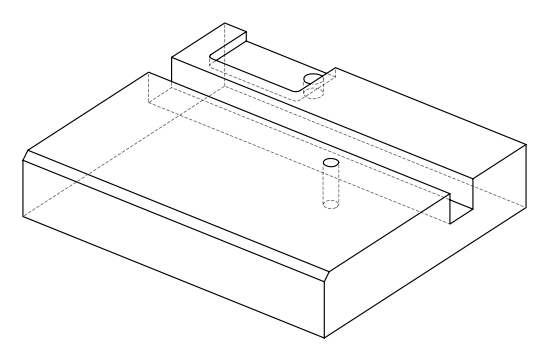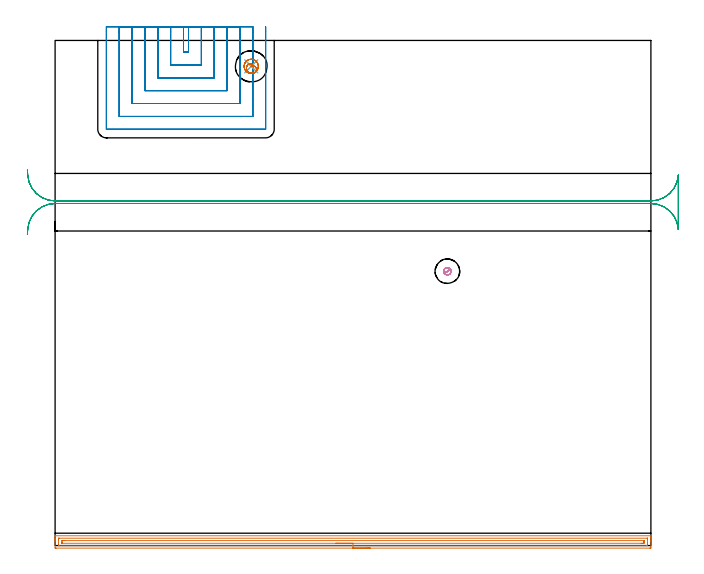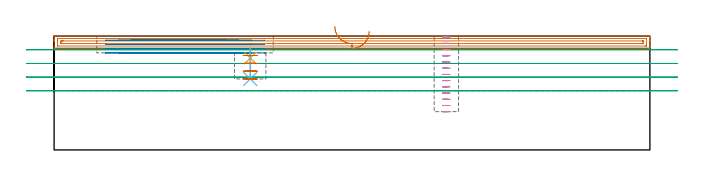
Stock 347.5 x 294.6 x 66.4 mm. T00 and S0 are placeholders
(PLAN: 7 operations, 6 tool changes, 29.1 min)
(1 AREA_MILL | FG_CHAMFER_SURFACE | UGT0205_001 | 8.53 min | 9015 mm3)
(2 MILL_SLOT | SLOT_PARTIAL_RECTANGULAR | NXT0201_010 | Follow Part, ap 2.5, ae 75% | 11.81 min | 57181 mm3)
(3 MILL_RECTANGULAR_SLOT | SLOT_RECTANGULAR | UGT0201_004 | Follow Part, ap 8, ae 75% | 6.7 min | 371535 mm3)
(4 MILL_BLIND_HOLE_FROM_SOLID_MATERIAL | STEP1POCKET | NXT0201_010 | Spiral | 1.16 min | 6998 mm3)
(5 SPOT_DRILL | STEP1POCKET_1 | NXT0321_9005460120000 | 0.05 min | 122 mm3)
(6 DRILL_BLIND_HOLE_INTO_CENTER | STEP1POCKET_1 | NXT0301_128 | 0.07 min | 1433 mm3)
(7 MILL_ROUGH_BLIND_HOLE_CONTOUR | STEP1POCKET_1 | NXT0201_010 | Spiral | 0.74 min | 2422 mm3)
(TOOL UGT0205_001 | Chamfer Mill 20 x 3 x 45 deg. | D20 FL50 Z2)
(TOOL NXT0201_010 | ENDMILL 10mm [2P460-1000-NA 1630] | D10 FL30 Z6)
(TOOL UGT0201_004 | End Mill 32 mm | D32 FL53 Z6)
(TOOL NXT0321_9005460120000 | NC Spot Drill, 142deg, 12mm, Carbide, Uncoated | D12 PA142 FL30 Z2)
(TOOL NXT0301_128 | Carbide Drill 12mm [861.1-1200-036A1-GP GC34] | D12 PA150 FL37.4 Z2)
(OP 1 AREA_MILL)
G17 G21 G94 G90
T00 M6
G54
G17 G0 G90 X183.75 Y-1.5 S1061 M3
G43 Z76.4 H0
Z69.2
G94 G1 X183.712 Z68.328 F250.
X183.598 Z67.463
X183.409 Z66.612
X183.147 Z65.78
X182.813 Z64.974
X182.41 Z64.2
X181.942 Z63.464
X181.41 Z62.772
X180.821 Z62.129
X180.178 Z61.54
X179.486 Z61.008
X178.75 Z60.54
X177.976 Z60.137
X177.17 Z59.803
X176.338 Z59.541
X175.486 Z59.352
X174.622 Z59.238
X173.75 Z59.2
X0.606
X0.105 Y-1.494 Z59.203
X0.009 Y-1.491 Z59.206
X0. Y-0.998 Z59.699
Y2.543 Z63.237
Y3.111 Z63.808
Y3.428 Z64.124
Y3.996 Z64.692
Y4.313 Z65.008
Y5.341 Z66.04
X0.01 Y5.657 Z66.349
X0.031 Y5.683 Z66.375
X0.049 Y5.696 Z66.39
X0.16 Y5.7 Z66.4
X347.34
X347.49 Y5.697 Z66.388
X347.493 Y5.68 Z66.371
X347.5 Y5.34 Z66.04
Y4.947 Z65.646
Y4.313 Z65.008
Y3.111 Z63.808
Y2.543 Z63.237
Y-0.714 Z59.983
X347.497 Y-0.998 Z59.699
X347.491 Y-1.491 Z59.206
X347.395 Y-1.494 Z59.203
X346.894 Y-1.5 Z59.2
X173.75
Y-0.086 Z60.614
X2.17
X2.073 Y-0.084 Z60.616
X2.025 Y-0.082 Z60.618
X2.01 Y-0.079 Z60.621
X2.007 Y-0.064 Z60.636
X2.003 Y0.039 Z60.739
X2. Y0.275 Z60.975
Y3.428 Z64.128
X2.002 Y3.813 Z64.513
X2.01 Y4.203 Z64.903
X2.021 Y4.279 Z64.979
X2.067 Y4.282 Z64.982
X2.175 Y4.284 Z64.984
X2.391 Y4.286 Z64.986
X345.33 Y4.285 Z64.985
X345.427 Y4.284 Z64.984
X345.475 Y4.281 Z64.981
X345.49 Y4.279 Z64.979
X345.493 Y4.264 Z64.964
X345.497 Y4.161 Z64.861
X345.5 Y3.925 Z64.625
Y0.772 Z61.472
X345.498 Y0.387 Z61.087
X345.49 Y-0.003 Z60.697
X345.479 Y-0.079 Z60.621
X345.433 Y-0.082 Z60.618
X345.325 Y-0.084 Z60.616
X345.109 Y-0.086 Z60.614
X173.75
Y1.328 Z62.028
X4.176 Y1.329 Z62.029
X4.066 Y1.331 Z62.031
X4.026 Y1.333 Z62.033
X4.012 Y1.334 Z62.034
X4.009 Y1.367 Z62.067
X4.004 Y1.483 Z62.183
X4.001 Y1.657 Z62.357
X4. Y1.832 Z62.532
X4.003 Y2.543 Z63.243
X4.006 Y2.711 Z63.411
X4.02 Y2.865 Z63.565
X4.176 Y2.866 Z63.566
X4.738 Y2.87 Z63.57
X5.068 Y2.871 Z63.571
X5.629 Y2.872 Z63.572
X343.324 Y2.871 Z63.571
X343.434 Y2.869 Z63.569
X343.474 Y2.867 Z63.567
X343.488 Y2.866 Z63.566
X343.491 Y2.833 Z63.533
X343.496 Y2.717 Z63.417
X343.499 Y2.543 Z63.243
X343.5 Y2.368 Z63.068
X343.497 Y1.657 Z62.357
X343.494 Y1.489 Z62.189
X343.48 Y1.335 Z62.035
X343.324 Y1.334 Z62.034
X342.762 Y1.33 Z62.03
X342.432 Y1.329 Z62.029
X341.871 Y1.328 Z62.028
X173.75
X172.878 Z62.066
X172.014 Z62.18
X171.162 Z62.369
X170.33 Z62.631
X169.524 Z62.965
X168.75 Z63.368
X168.014 Z63.837
X167.322 Z64.368
X166.679 Z64.957
X166.09 Z65.601
X165.558 Z66.293
X165.09 Z67.028
X164.687 Z67.802
X164.353 Z68.608
X164.091 Z69.44
X163.902 Z70.292
X163.788 Z71.157
X163.75 Z72.028
G0 Z76.4
M5
M2
(OP 2 MILL_SLOT)
G17 G21 G94 G90
T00 M6
G54
G17 G0 G90 X74.9 Y302.6 S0 M3
G43 Z76.4 H1
Z63.95
G94 G1 Y299.6 F250.
Y287.8 F500.
X77.8
Y299.6
Y302.6 F250.
X67.4
Y299.6
Y280.3 F500.
X85.3
Y299.6
Y302.6 F250.
X59.9
Y299.6
Y272.8 F500.
X92.8
Y299.6
Y302.6 F250.
X52.4
Y299.6
Y265.3 F500.
X100.3
Y299.6
Y302.6 F250.
X44.9
Y299.6
Y257.8 F500.
X107.8
Y299.6
Y302.6 F250.
X37.4
Y299.6
Y250.3 F500.
X115.3
Y299.6
Y302.6 F250.
X29.9
Y299.6
Y242.9 F500.
X29.905 Y242.845
X29.945 Y242.805
X30. Y242.8
X122.7
X122.755 Y242.805
X122.795 Y242.845
X122.8 Y242.9
Y299.6
Y302.6 F250.
G0 X74.9 Z61.5
G1 Y299.6
Y287.8 F500.
X77.8
Y299.6
Y302.6 F250.
X67.4
Y299.6
Y280.3 F500.
X85.3
Y299.6
Y302.6 F250.
X59.9
Y299.6
Y272.8 F500.
X92.8
Y299.6
Y302.6 F250.
X52.4
Y299.6
Y265.3 F500.
X100.3
Y299.6
Y302.6 F250.
X44.9
Y299.6
Y257.8 F500.
X107.8
Y299.6
Y302.6 F250.
X37.4
Y299.6
Y250.3 F500.
X115.3
Y299.6
Y302.6 F250.
X29.9
Y299.6
Y242.9 F500.
X29.905 Y242.845
X29.945 Y242.805
X30. Y242.8
X122.7
X122.755 Y242.805
X122.795 Y242.845
X122.8 Y242.9
Y299.6
Y302.6 F250.
G0 X74.9 Z59.05
G1 Y299.6
Y287.8 F500.
X77.8
Y299.6
Y302.6 F250.
X67.4
Y299.6
Y280.3 F500.
X85.3
Y299.6
Y302.6 F250.
X59.9
Y299.6
Y272.8 F500.
X92.8
Y299.6
Y302.6 F250.
X52.4
Y299.6
Y265.3 F500.
X100.3
Y299.6
Y302.6 F250.
X44.9
Y299.6
Y257.8 F500.
X107.8
Y299.6
Y302.6 F250.
X37.4
Y299.6
Y250.3 F500.
X115.3
Y299.6
Y302.6 F250.
X29.9
Y299.6
Y242.9 F500.
X29.905 Y242.845
X29.945 Y242.805
X30. Y242.8
X122.7
X122.755 Y242.805
X122.795 Y242.845
X122.8 Y242.9
Y299.6
Y302.6 F250.
G0 X74.9 Z56.6
G1 Y299.6
Y287.8 F500.
X77.8
Y299.6
Y302.6 F250.
X67.4
Y299.6
Y280.3 F500.
X85.3
Y299.6
Y302.6 F250.
X59.9
Y299.6
Y272.8 F500.
X92.8
Y299.6
Y302.6 F250.
X52.4
Y299.6
Y265.3 F500.
X100.3
Y299.6
Y302.6 F250.
X44.9
Y299.6
Y257.8 F500.
X107.8
Y299.6
Y302.6 F250.
X37.4
Y299.6
Y250.3 F500.
X115.3
Y299.6
Y302.6 F250.
X29.9
Y299.6
Y242.9 F500.
X29.905 Y242.845
X29.945 Y242.805
X30. Y242.8
X122.7
X122.755 Y242.805
X122.795 Y242.845
X122.8 Y242.9
Y299.6
Y302.6 F250.
G0 Z76.4
M5
M2
(OP 3 MILL_RECTANGULAR_SLOT)
G17 G21 G94 G90
T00 M6
G54
G17 G0 G90 X-16.154 Y181.485 S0 M3
G43 Z76.4 H0
Z58.425
G94 G1 X-15.97 Y184.479 F250.
G2 X0. Y199.5 R16. F500.
G1 X347.5
G2 X363.47 Y184.479 R16.
G1 X363.5
Y216.021
X363.47
G2 X347.5 Y201. R16.
G1 X0.
G2 X-15.97 Y216.021 R16.
G1 X-16.154 Y219.015 F250.
G0 Y181.485 Z50.45
G1 X-15.97 Y184.479
G2 X0. Y199.5 R16. F500.
G1 X347.5
G2 X363.47 Y184.479 R16.
G1 X363.5
Y216.021
X363.47
G2 X347.5 Y201. R16.
G1 X0.
G2 X-15.97 Y216.021 R16.
G1 X-16.154 Y219.015 F250.
G0 Y181.485 Z42.475
G1 X-15.97 Y184.479
G2 X0. Y199.5 R16. F500.
G1 X347.5
G2 X363.47 Y184.479 R16.
G1 X363.5
Y216.021
X363.47
G2 X347.5 Y201. R16.
G1 X0.
G2 X-15.97 Y216.021 R16.
G1 X-16.154 Y219.015 F250.
G0 Y181.485 Z34.5
G1 X-15.97 Y184.479
G2 X0. Y199.5 R16. F500.
G1 X347.5
G2 X363.47 Y184.479 R16.
G1 X363.5
Y216.021
X363.47
G2 X347.5 Y201. R16.
G1 X0.
G2 X-15.97 Y216.021 R16.
G1 X-16.154 Y219.015 F250.
G0 Z76.4
M5
M2
(OP 4 MILL_BLIND_HOLE_FROM_SOLID_MATERIAL)
G17 G21 G94 G90
T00 M6
G54
G17 G0 G90 X228.8 Y160. S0 M3
G43 Z76.4 H1
Z65.777
G94 G3 X229.193 Y161.757 R0.923 F250.
X226.855 Y160.915 R1.757
X227.885 Y158.055 R2.15
X226.855 Y160.915 R-2.15
X227.37 Y159.485 R1.075
X228.8 Y160. R1.075
G0 Z62.154
G3 X229.193 Y161.757 R0.923
X226.855 Y160.915 R1.757
X227.885 Y158.055 R2.15
X226.855 Y160.915 R-2.15
X227.37 Y159.485 R1.075
X228.8 Y160. R1.075
G0 Z58.531
G3 X229.193 Y161.757 R0.923
X226.855 Y160.915 R1.757
X227.885 Y158.055 R2.15
X226.855 Y160.915 R-2.15
X227.37 Y159.485 R1.075
X228.8 Y160. R1.075
G0 Z54.908
G3 X229.193 Y161.757 R0.923
X226.855 Y160.915 R1.757
X227.885 Y158.055 R2.15
X226.855 Y160.915 R-2.15
X227.37 Y159.485 R1.075
X228.8 Y160. R1.075
G0 Z51.285
G3 X229.193 Y161.757 R0.923
X226.855 Y160.915 R1.757
X227.885 Y158.055 R2.15
X226.855 Y160.915 R-2.15
X227.37 Y159.485 R1.075
X228.8 Y160. R1.075
G0 Z47.662
G3 X229.193 Y161.757 R0.923
X226.855 Y160.915 R1.757
X227.885 Y158.055 R2.15
X226.855 Y160.915 R-2.15
X227.37 Y159.485 R1.075
X228.8 Y160. R1.075
G0 Z44.038
G3 X229.193 Y161.757 R0.923
X226.855 Y160.915 R1.757
X227.885 Y158.055 R2.15
X226.855 Y160.915 R-2.15
X227.37 Y159.485 R1.075
X228.8 Y160. R1.075
G0 Z40.415
G3 X229.193 Y161.757 R0.923
X226.855 Y160.915 R1.757
X227.885 Y158.055 R2.15
X226.855 Y160.915 R-2.15
X227.37 Y159.485 R1.075
X228.8 Y160. R1.075
G0 Z36.792
G3 X229.193 Y161.757 R0.923
X226.855 Y160.915 R1.757
X227.885 Y158.055 R2.15
X226.855 Y160.915 R-2.15
X227.37 Y159.485 R1.075
X228.8 Y160. R1.075
G0 Z33.169
G3 X229.193 Y161.757 R0.923
X226.855 Y160.915 R1.757
X227.885 Y158.055 R2.15
X226.855 Y160.915 R-2.15
X227.37 Y159.485 R1.075
X228.8 Y160. R1.075
G0 Z29.546
G3 X229.193 Y161.757 R0.923
X226.855 Y160.915 R1.757
X227.885 Y158.055 R2.15
X226.855 Y160.915 R-2.15
X227.37 Y159.485 R1.075
X228.8 Y160. R1.075
G0 Z25.923
G3 X229.193 Y161.757 R0.923
X226.855 Y160.915 R1.757
X227.885 Y158.055 R2.15
X226.855 Y160.915 R-2.15
X227.37 Y159.485 R1.075
X228.8 Y160. R1.075
G0 Z22.3
G3 X229.193 Y161.757 R0.923
X226.855 Y160.915 R1.757
X227.885 Y158.055 R2.15
X226.855 Y160.915 R-2.15
X227.37 Y159.485 R1.075
X228.8 Y160. R1.075
G0 Z76.4
M5
M2
(OP 5 SPOT_DRILL)
G17 G21 G94 G90
T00 M6
G54
G17 G0 G90 X114.4 Y279.5 S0 M3
G43 Z76.4 H0
G94 G81 G98 Z53.6 F250. R59.6
G80
M5
M2
(OP 6 DRILL_BLIND_HOLE_INTO_CENTER)
G17 G21 G94 G90
T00 M6
G54
G17 G0 G90 X114.4 Y279.5 S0 M3
G43 Z76.4 H1
G94 G81 G98 Z41.4 F250. R58.6
G80
M5
M2
(OP 7 MILL_ROUGH_BLIND_HOLE_CONTOUR)
G17 G21 G94 G90
T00 M6
G54
G17 G0 G90 X114.4 Y279.5 S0 M3
G43 Z76.4 H1
Z55.05
G94 G3 X114.728 Y280.701 R0.645 F250.
X112.614 Y280.556 R1.871
X112.184 Y276.694 R2.736
X116.399 Y275.863 R3.345
X118.037 Y281.499 R4.15
X116.399 Y275.863 R-4.15
X117.218 Y278.681 R2.075
X114.4 Y279.5 R2.075
G0 Z50.5
G3 X114.728 Y280.701 R0.645
X112.614 Y280.556 R1.871
X112.184 Y276.694 R2.736
X116.399 Y275.863 R3.345
X118.037 Y281.499 R4.15
X116.399 Y275.863 R-4.15
X117.218 Y278.681 R2.075
X114.4 Y279.5 R2.075
G0 Z45.95
G3 X114.728 Y280.701 R0.645
X112.614 Y280.556 R1.871
X112.184 Y276.694 R2.736
X116.399 Y275.863 R3.345
X118.037 Y281.499 R4.15
X116.399 Y275.863 R-4.15
X117.218 Y278.681 R2.075
X114.4 Y279.5 R2.075
G0 Z41.4
G3 X114.728 Y280.701 R0.645
X112.614 Y280.556 R1.871
X112.184 Y276.694 R2.736
X116.399 Y275.863 R3.345
X118.037 Y281.499 R4.15
X116.399 Y275.863 R-4.15
X117.218 Y278.681 R2.075
X114.4 Y279.5 R2.075
G0 Z76.4
M5
M2
